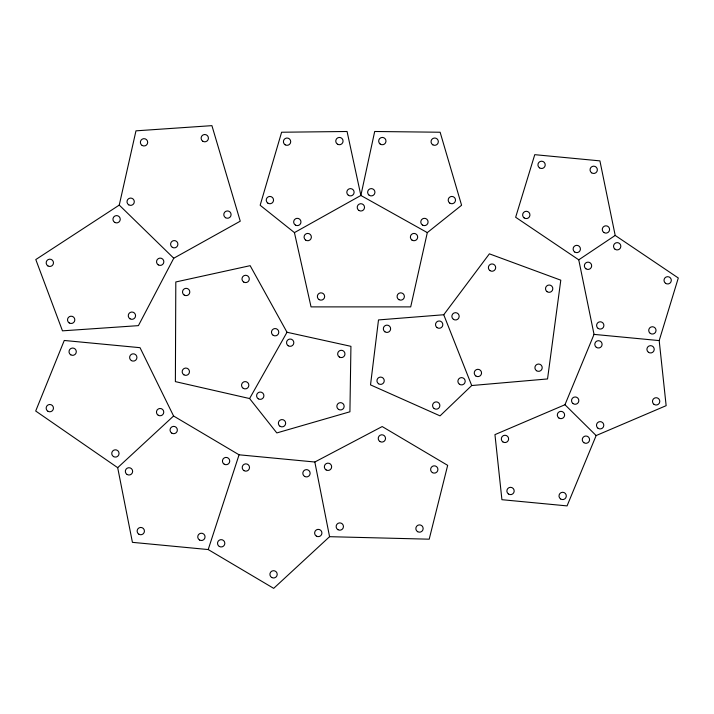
<?xml version="1.0" encoding="UTF-8"?>
<svg xmlns="http://www.w3.org/2000/svg" width="714" height="714" viewBox="0 0 714 714"><rect width="100%" height="100%" fill="white"/><g stroke="black" fill="none" stroke-linecap="round" stroke-linejoin="round"><path stroke-width="1.07" d="M427.311 232.612L410.702 306.886L311.045 306.886L294.436 232.612L260.155 205.257L281.619 132.233L347.066 131.492L360.873 195.466L427.311 232.612L461.592 205.257L440.127 132.233L374.689 131.492L360.873 195.466L294.436 232.612M119.256 205.096L135.972 130.84L211.915 125.646L240.252 221.188L173.761 258.227L138.409 325.638L62.475 330.841L35.798 259.557L119.256 205.096L173.761 258.227M659.192 340.587L678.3 277.996L615.2 235.433L599.912 160.873L534.759 154.67L515.651 217.261L578.751 259.825L594.039 334.384L564.961 404.731L494.954 434.621L501.915 499.693L567.068 505.896L596.145 435.558L666.144 405.668L659.192 340.587L594.039 334.384M208.202 549.557L239.065 454.8L314.829 462.012L382.186 426.553L447.669 465.349L429.203 539.186L329.573 536.687L273.685 588.354L208.202 549.557L132.429 542.345L117.685 467.679L35.7 411.023L64.26 340.471L140.033 347.682L173.582 416.003L239.065 454.8M249.597 398.546L287.01 332.26L250.15 265.67L175.805 281.968L175.385 381.624L249.597 398.546L276.809 432.934L349.922 411.782L350.931 346.335L287.01 332.26M443.742 314.749L489.385 253.836L560.793 280.183L547.54 378.947L471.713 385.533L440.047 415.869L370.521 384.882L378.5 319.926L443.742 314.749L471.713 385.533M117.685 467.679L173.582 416.003M578.751 259.825L615.2 235.433M564.961 404.731L596.145 435.558M314.829 462.012L329.573 536.687M337.588 144.246A3.65 3.65 0 0 0 343.068 141.077A3.65 3.65 0 0 0 337.588 137.918A3.65 3.65 0 0 0 337.588 144.246M285.234 144.835A3.65 3.65 0 0 0 290.714 141.667A3.65 3.65 0 0 0 285.234 138.507A3.65 3.65 0 0 0 285.234 144.835M267.75 203.053A3.65 3.65 0 0 0 273.524 200.464A3.65 3.65 0 0 0 268.402 196.752A3.65 3.65 0 0 0 267.75 203.053M295.489 225.133A3.65 3.65 0 0 0 300.969 221.974A3.65 3.65 0 0 0 295.489 218.805A3.65 3.65 0 0 0 295.489 225.133M348.325 195.217A3.65 3.65 0 0 0 354.099 192.628A3.65 3.65 0 0 0 348.976 188.924A3.65 3.65 0 0 0 348.325 195.217M359.044 210.523A3.65 3.65 0 0 0 364.524 207.355A3.65 3.65 0 0 0 359.044 204.195A3.65 3.65 0 0 0 359.044 210.523M305.583 240.029A3.65 3.65 0 0 0 311.358 237.441A3.65 3.65 0 0 0 306.235 233.737A3.65 3.65 0 0 0 305.583 240.029M319.185 299.657A3.65 3.65 0 0 0 324.665 296.488A3.65 3.65 0 0 0 319.185 293.329A3.65 3.65 0 0 0 319.185 299.657M398.912 299.657A3.65 3.65 0 0 0 404.392 296.488A3.65 3.65 0 0 0 398.912 293.329A3.65 3.65 0 0 0 398.912 299.657M411.889 240.029A3.65 3.65 0 0 0 417.663 237.441A3.65 3.65 0 0 0 412.531 233.737A3.65 3.65 0 0 0 411.889 240.029M449.713 203.053A3.65 3.65 0 0 0 455.487 200.464A3.65 3.65 0 0 0 450.364 196.752A3.65 3.65 0 0 0 449.713 203.053M432.862 144.835A3.65 3.65 0 0 0 438.342 141.667A3.65 3.65 0 0 0 432.862 138.507A3.65 3.65 0 0 0 432.862 144.835M380.187 144.041A3.65 3.65 0 0 0 385.971 141.452A3.65 3.65 0 0 0 380.839 137.748A3.65 3.65 0 0 0 380.187 144.041M369.147 195.217A3.65 3.65 0 0 0 374.921 192.628A3.65 3.65 0 0 0 369.79 188.924A3.65 3.65 0 0 0 369.147 195.217M422.608 225.133A3.65 3.65 0 0 0 428.088 221.974A3.65 3.65 0 0 0 422.608 218.805A3.65 3.65 0 0 0 422.608 225.133M280.084 426.32A3.65 3.65 0 0 0 285.662 423.348A3.65 3.65 0 0 0 280.299 420.002A3.65 3.65 0 0 0 280.084 426.32M338.57 409.399A3.65 3.65 0 0 0 344.157 406.427A3.65 3.65 0 0 0 338.793 403.071A3.65 3.65 0 0 0 338.57 409.399M339.382 357.045A3.65 3.65 0 0 0 344.969 354.073A3.65 3.65 0 0 0 339.596 350.717A3.65 3.65 0 0 0 339.382 357.045M288.251 345.781A3.65 3.65 0 0 0 293.829 342.809A3.65 3.65 0 0 0 288.465 339.462A3.65 3.65 0 0 0 288.251 345.781M258.316 398.814A3.65 3.65 0 0 0 263.903 395.833A3.65 3.65 0 0 0 258.53 392.486A3.65 3.65 0 0 0 258.316 398.814M184.23 295.078A3.65 3.65 0 0 0 189.808 292.106A3.65 3.65 0 0 0 184.444 288.751A3.65 3.65 0 0 0 184.23 295.078M183.891 374.805A3.65 3.65 0 0 0 189.478 371.824A3.65 3.65 0 0 0 184.114 368.478A3.65 3.65 0 0 0 183.891 374.805M243.26 388.336A3.65 3.65 0 0 0 248.847 385.364A3.65 3.65 0 0 0 243.483 382.017A3.65 3.65 0 0 0 243.26 388.336M273.194 335.312A3.65 3.65 0 0 0 278.781 332.34A3.65 3.65 0 0 0 273.408 328.984A3.65 3.65 0 0 0 273.194 335.312M243.706 282.039A3.65 3.65 0 0 0 249.293 279.067A3.65 3.65 0 0 0 243.92 275.711A3.65 3.65 0 0 0 243.706 282.039M378.518 383.748A3.65 3.65 0 0 0 384.239 381.053A3.65 3.65 0 0 0 379.036 377.438A3.65 3.65 0 0 0 378.518 383.748M434.13 408.533A3.65 3.65 0 0 0 439.86 405.838A3.65 3.65 0 0 0 434.656 402.232A3.65 3.65 0 0 0 434.13 408.533M459.468 384.266A3.65 3.65 0 0 0 465.189 381.571A3.65 3.65 0 0 0 459.994 377.956A3.65 3.65 0 0 0 459.468 384.266M437.093 327.637A3.65 3.65 0 0 0 442.814 324.941A3.65 3.65 0 0 0 437.611 321.327A3.65 3.65 0 0 0 437.093 327.637M384.891 331.778A3.65 3.65 0 0 0 390.62 329.083A3.65 3.65 0 0 0 385.417 325.477A3.65 3.65 0 0 0 384.891 331.778M536.473 370.691A3.65 3.65 0 0 0 542.203 367.996A3.65 3.65 0 0 0 536.999 364.39A3.65 3.65 0 0 0 536.473 370.691M547.085 291.678A3.65 3.65 0 0 0 552.806 288.974A3.65 3.65 0 0 0 547.602 285.368A3.65 3.65 0 0 0 547.085 291.678M489.956 270.606A3.65 3.65 0 0 0 495.677 267.902A3.65 3.65 0 0 0 490.473 264.296A3.65 3.65 0 0 0 489.956 270.606M453.435 319.328A3.65 3.65 0 0 0 459.156 316.632A3.65 3.65 0 0 0 453.961 313.018A3.65 3.65 0 0 0 453.435 319.328M475.81 375.957A3.65 3.65 0 0 0 481.539 373.261A3.65 3.65 0 0 0 476.336 369.656A3.65 3.65 0 0 0 475.81 375.957M502.852 441.886A3.65 3.65 0 0 0 508.609 439.262A3.65 3.65 0 0 0 503.45 435.594A3.65 3.65 0 0 0 502.852 441.886M508.413 493.954A3.65 3.65 0 0 0 514.169 491.321A3.65 3.65 0 0 0 509.011 487.653A3.65 3.65 0 0 0 508.413 493.954M560.535 498.916A3.65 3.65 0 0 0 566.291 496.284A3.65 3.65 0 0 0 561.133 492.615A3.65 3.65 0 0 0 560.535 498.916M583.802 442.644A3.65 3.65 0 0 0 589.559 440.011A3.65 3.65 0 0 0 584.4 436.343A3.65 3.65 0 0 0 583.802 442.644M558.848 417.976A3.65 3.65 0 0 0 564.604 415.352A3.65 3.65 0 0 0 559.446 411.675A3.65 3.65 0 0 0 558.848 417.976M598.136 328.413A3.65 3.65 0 0 0 603.883 325.789A3.65 3.65 0 0 0 598.734 322.112A3.65 3.65 0 0 0 598.136 328.413M650.258 333.376A3.65 3.65 0 0 0 656.014 330.752A3.65 3.65 0 0 0 650.856 327.074A3.65 3.65 0 0 0 650.258 333.376M665.537 283.297A3.65 3.65 0 0 0 671.294 280.673A3.65 3.65 0 0 0 666.144 277.005A3.65 3.65 0 0 0 665.537 283.297M615.057 249.248A3.65 3.65 0 0 0 620.814 246.625A3.65 3.65 0 0 0 615.655 242.956A3.65 3.65 0 0 0 615.057 249.248M585.899 268.767A3.65 3.65 0 0 0 591.656 266.135A3.65 3.65 0 0 0 586.506 262.466A3.65 3.65 0 0 0 585.899 268.767M573.065 403.597A3.65 3.65 0 0 0 578.822 400.965A3.65 3.65 0 0 0 573.663 397.296A3.65 3.65 0 0 0 573.065 403.597M598.02 428.257A3.65 3.65 0 0 0 603.776 425.633A3.65 3.65 0 0 0 598.618 421.956A3.65 3.65 0 0 0 598.02 428.257M654.015 404.347A3.65 3.65 0 0 0 659.772 401.714A3.65 3.65 0 0 0 654.613 398.046A3.65 3.65 0 0 0 654.015 404.347M648.455 352.288A3.65 3.65 0 0 0 654.211 349.655A3.65 3.65 0 0 0 649.053 345.987A3.65 3.65 0 0 0 648.455 352.288M596.333 347.325A3.65 3.65 0 0 0 602.089 344.692A3.65 3.65 0 0 0 596.931 341.024A3.65 3.65 0 0 0 596.333 347.325M539.463 167.835A3.65 3.65 0 0 0 545.21 165.202A3.65 3.65 0 0 0 540.061 161.534A3.65 3.65 0 0 0 539.463 167.835M524.174 217.913A3.65 3.65 0 0 0 529.931 215.28A3.65 3.65 0 0 0 524.772 211.612A3.65 3.65 0 0 0 524.174 217.913M574.654 251.962A3.65 3.65 0 0 0 580.411 249.329A3.65 3.65 0 0 0 575.252 245.661A3.65 3.65 0 0 0 574.654 251.962M603.812 232.443A3.65 3.65 0 0 0 609.569 229.819A3.65 3.65 0 0 0 604.41 226.142A3.65 3.65 0 0 0 603.812 232.443M591.585 172.797A3.65 3.65 0 0 0 597.341 170.164A3.65 3.65 0 0 0 592.183 166.496A3.65 3.65 0 0 0 591.585 172.797M69.258 322.96A3.65 3.65 0 0 0 74.818 319.943A3.65 3.65 0 0 0 69.428 316.632A3.65 3.65 0 0 0 69.258 322.96M130.01 318.801A3.65 3.65 0 0 0 135.571 315.784A3.65 3.65 0 0 0 130.171 312.473A3.65 3.65 0 0 0 130.01 318.801M158.285 264.876A3.65 3.65 0 0 0 163.845 261.851A3.65 3.65 0 0 0 158.454 258.548A3.65 3.65 0 0 0 158.285 264.876M114.686 222.366A3.65 3.65 0 0 0 120.247 219.35A3.65 3.65 0 0 0 114.856 216.039A3.65 3.65 0 0 0 114.686 222.366M47.918 265.929A3.65 3.65 0 0 0 53.479 262.913A3.65 3.65 0 0 0 48.079 259.61A3.65 3.65 0 0 0 47.918 265.929M225.535 217.708A3.65 3.65 0 0 0 231.095 214.682A3.65 3.65 0 0 0 225.704 211.38A3.65 3.65 0 0 0 225.535 217.708M202.865 141.274A3.65 3.65 0 0 0 208.426 138.248A3.65 3.65 0 0 0 203.035 134.946A3.65 3.65 0 0 0 202.865 141.274M142.122 145.433A3.65 3.65 0 0 0 147.682 142.407A3.65 3.65 0 0 0 142.282 139.105A3.65 3.65 0 0 0 142.122 145.433M128.743 204.838A3.65 3.65 0 0 0 134.303 201.812A3.65 3.65 0 0 0 128.913 198.51A3.65 3.65 0 0 0 128.743 204.838M172.342 247.339A3.65 3.65 0 0 0 177.902 244.322A3.65 3.65 0 0 0 172.511 241.011A3.65 3.65 0 0 0 172.342 247.339M127.119 474.498A3.65 3.65 0 0 0 132.643 471.401A3.65 3.65 0 0 0 127.208 468.17A3.65 3.65 0 0 0 127.119 474.498M138.918 534.233A3.65 3.65 0 0 0 144.433 531.145A3.65 3.65 0 0 0 138.998 527.905A3.65 3.65 0 0 0 138.918 534.233M199.527 540.007A3.65 3.65 0 0 0 205.052 536.91A3.65 3.65 0 0 0 199.617 533.679A3.65 3.65 0 0 0 199.527 540.007M224.223 464.198A3.65 3.65 0 0 0 229.738 461.11A3.65 3.65 0 0 0 224.303 457.87A3.65 3.65 0 0 0 224.223 464.198M171.833 433.166A3.65 3.65 0 0 0 177.358 430.069A3.65 3.65 0 0 0 171.913 426.838A3.65 3.65 0 0 0 171.833 433.166M271.695 577.483A3.65 3.65 0 0 0 277.211 574.386A3.65 3.65 0 0 0 271.775 571.155A3.65 3.65 0 0 0 271.695 577.483M316.409 536.143A3.65 3.65 0 0 0 321.925 533.055A3.65 3.65 0 0 0 316.489 529.824A3.65 3.65 0 0 0 316.409 536.143M304.61 476.408A3.65 3.65 0 0 0 310.135 473.32A3.65 3.65 0 0 0 304.699 470.08A3.65 3.65 0 0 0 304.61 476.408M244.001 470.642A3.65 3.65 0 0 0 249.516 467.545A3.65 3.65 0 0 0 244.081 464.314A3.65 3.65 0 0 0 244.001 470.642M219.305 546.442A3.65 3.65 0 0 0 224.83 543.354A3.65 3.65 0 0 0 219.385 540.114A3.65 3.65 0 0 0 219.305 546.442M131.412 360.606A3.65 3.65 0 0 0 136.927 357.509A3.65 3.65 0 0 0 131.492 354.278A3.65 3.65 0 0 0 131.412 360.606M70.793 354.831A3.65 3.65 0 0 0 76.309 351.743A3.65 3.65 0 0 0 70.873 348.503A3.65 3.65 0 0 0 70.793 354.831M47.945 411.273A3.65 3.65 0 0 0 53.461 408.185A3.65 3.65 0 0 0 48.025 404.945A3.65 3.65 0 0 0 47.945 411.273M113.535 456.594A3.65 3.65 0 0 0 119.051 453.506A3.65 3.65 0 0 0 113.615 450.266A3.65 3.65 0 0 0 113.535 456.594M158.249 415.262A3.65 3.65 0 0 0 163.765 412.165A3.65 3.65 0 0 0 158.329 408.935A3.65 3.65 0 0 0 158.249 415.262M417.628 531.68A3.65 3.65 0 0 0 423.152 528.592A3.65 3.65 0 0 0 417.708 525.352A3.65 3.65 0 0 0 417.628 531.68M432.407 472.614A3.65 3.65 0 0 0 437.923 469.517A3.65 3.65 0 0 0 432.488 466.287A3.65 3.65 0 0 0 432.407 472.614M380.018 441.573A3.65 3.65 0 0 0 385.533 438.485A3.65 3.65 0 0 0 380.098 435.245A3.65 3.65 0 0 0 380.018 441.573M326.137 469.946A3.65 3.65 0 0 0 331.662 466.849A3.65 3.65 0 0 0 326.218 463.618A3.65 3.65 0 0 0 326.137 469.946M337.927 529.681A3.65 3.65 0 0 0 343.452 526.593A3.65 3.65 0 0 0 338.008 523.353A3.65 3.65 0 0 0 337.927 529.681"/></g></svg>
